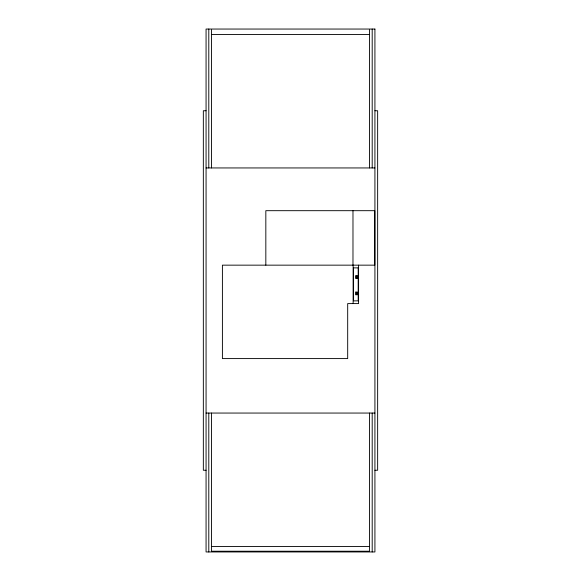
<?xml version="1.0" encoding="UTF-8"?>
<svg xmlns="http://www.w3.org/2000/svg" width="581" height="581" viewBox="0 0 581 581"><rect width="100%" height="100%" fill="white"/><g stroke="black" fill="none" stroke-linecap="round" stroke-linejoin="round"><path stroke-width="0.87" d="M355.485 275.568L355.485 278.495M357.024 275.663L357.024 278.597M358.128 276.222L358.375 275.663L358.375 278.597L358.128 278.038M355.485 291.909L355.485 294.836M357.024 292.003L357.024 294.937M358.128 292.563L358.375 292.003L358.375 294.937L358.128 294.378M211.513 34.497L369.472 34.497M206.066 110.753L203.343 110.753L203.343 470.247L206.066 470.247M374.919 110.753L377.643 110.753L377.643 470.247L374.919 470.247M206.066 167.945L374.919 167.945M206.066 413.055L374.919 413.055M211.513 546.503L369.472 546.503M372.196 29.05L372.196 167.945M372.196 413.055L372.196 551.95M369.472 29.776L369.472 167.945M369.472 413.055L369.472 551.224L211.513 551.224L211.513 413.055M358.579 265.154L358.579 303.594L347.685 303.594L347.685 358.586L222.407 358.586L222.407 265.154L374.767 265.154L374.767 210.685L265.829 210.685L265.829 265.154M353.132 265.154L353.132 303.594M352.979 210.685L352.979 265.154M211.513 29.776L211.513 167.945M208.79 29.05L208.79 167.945M208.79 413.055L208.79 551.95M356.981 277.028L356.828 278.495L356.828 275.568L356.981 277.028M356.981 293.369L356.828 294.836L356.828 291.909L356.981 293.369M374.919 29.05L206.066 29.05L206.066 551.95L374.919 551.95L374.919 29.05M358.194 267.877L353.517 267.877L353.517 300.871L358.194 300.871L358.194 267.877"/></g></svg>
